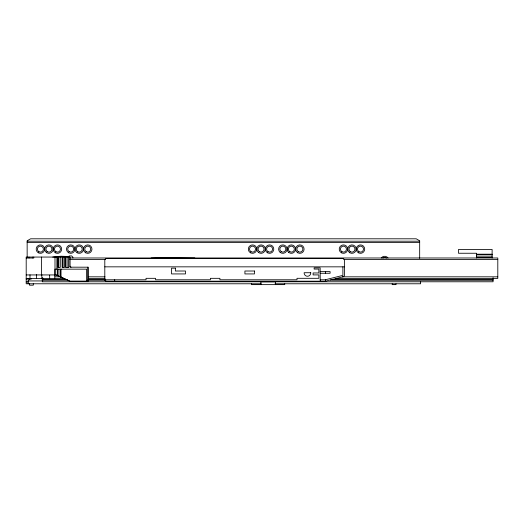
<?xml version="1.0" encoding="UTF-8"?>
<svg xmlns="http://www.w3.org/2000/svg" width="524" height="524" viewBox="0 0 524 524"><rect width="100%" height="100%" fill="white"/><g stroke="black" fill="none" stroke-linecap="round" stroke-linejoin="round"><path stroke-width="0.79" d="M261.286 283.779L26.2 283.779L26.2 257.061L70.092 257.061L70.085 266.244A0.924 0.891 90 0 0 70.157 266.618A0.956 0.924 89.3 0 0 70.511 267.037A0.996 0.956 88.4 0 0 70.851 267.175L88.327 267.194L88.327 281.093L69.522 281.093A129.945 7.781 24.1 0 0 61.02 277.163L57.561 275.696L57.561 269.159M29.704 279.043L28.093 280.654L28.093 283.779M52.714 257.061L60.791 256.223L69.181 256.505L69.181 255.941L71.657 255.941L72.856 257.14L72.888 257.985M151.108 257.985L160.58 257.598L194.856 257.985M27.15 241.204L419.672 241.204M27.15 242.396L419.672 242.396M476.493 254.199L492.121 254.199M476.493 254.5L492.121 254.5M476.493 256.131L492.121 256.131M476.493 257.513L492.121 257.513M69.685 257.985L497.8 257.985L497.8 278.441L335.792 278.441M26.2 258.011L33.778 258.011L33.778 257.061M69.633 259.596L105.638 259.596M343.882 259.596L497.8 259.596M104.8 266.84L344.386 266.84M320.157 271.622L330.1 271.622L330.1 273.266L320.157 273.266M26.2 274.936L56.409 274.936A132.245 7.919 24.1 0 1 59.205 276.214M55.138 276.829L60.869 276.829M88.687 276.829L105.049 276.829M342.336 276.829L497.8 276.829M26.2 278.427L64.138 278.441M88.687 278.441L105.049 278.441M26.2 279.043L31.113 279.043M42.3 279.783L66.024 279.783M88.111 279.783L146.039 279.777L146.039 278.323L155.556 278.323L155.556 279.777L210.386 279.777L210.386 278.323L219.903 278.323L219.903 279.777L297.003 279.777L297.003 278.31L318.867 278.31L318.867 274.904L313.097 274.904L313.097 272.965L318.867 272.965L318.867 269.067L314.131 269.067L314.131 267.862L320.157 267.862L320.243 281.185M320.157 279.777L325.273 279.777L342.886 275.375L342.886 266.84M331.902 279.783L493.064 279.783M42.3 280.071L67.662 280.071M88.111 280.071L105.291 280.071M330.264 280.071L493.064 280.071M28.093 280.943L42.811 280.943M261.548 281.774L42.3 281.774L42.3 277.628M275.454 281.774L493.064 281.774L493.064 277.628M26.2 281.886L28.656 281.886M275.028 283.779L420.621 283.779L420.621 281.578M55.878 274.936L57.561 275.696M104.826 279.777L104.879 279.999A1.69 1.631 -90 0 0 105.232 280.615A1.775 1.716 -90 0 0 106.051 281.126M492.121 257.985L492.121 249.463L458.5 249.463L458.5 253.249L476.493 253.249L476.493 257.985M419.672 258.378L419.672 240.798L416.207 238.8L30.615 238.8L27.15 240.798L27.15 257.723M396 283.779L396 284.63L392.214 284.63L392.214 283.779M344.386 275.12L344.386 260.258A1.703 1.703 0 0 0 342.683 258.555L106.503 258.555A1.703 1.703 0 0 0 104.8 260.258L104.8 279.482A1.703 1.703 0 0 0 106.503 281.185L325.45 281.185L343.096 276.777A1.703 1.703 0 0 0 344.327 275.565M325.542 271.622L325.542 273.266M325.542 279.711L325.542 281.165M284.728 283.779L284.728 284.63L251.586 284.63L251.586 283.779M275.493 284.63L275.493 281.984L260.814 281.984L260.814 284.63M114.697 279.777L114.697 281.185M87.698 267.194L87.698 281.093M86.63 281.093L86.63 269.159L54.968 269.159L54.968 274.936M68.919 257.061L68.919 267.391L65.742 267.391L65.742 257.061M67.91 257.061L67.91 267.391M65.88 257.061L65.88 267.391M64.59 257.061L64.59 267.391L62.166 267.391L62.166 257.061M63.083 257.061L63.083 267.391M62.376 257.061L62.376 267.391M61.02 269.159L61.02 277.163M60.594 269.159L60.594 276.973M60.267 257.061L60.267 267.391L57.837 267.391L57.837 257.061M58.904 269.159L58.904 276.259M58.754 257.061L58.754 267.391M58.046 257.061L58.046 267.391M57.286 269.159L57.286 275.578M56.88 257.061L56.88 269.159M54.994 257.061L54.994 274.936M54.778 275.224L54.778 278.427M49.669 275.192L49.669 278.427M42.87 277.969L42.87 278.441M41.828 274.471L41.828 278.427M41.534 257.061L41.534 274.936M36.411 274.471L36.411 278.427M33.3 283.779L33.3 285.2L29.514 285.2L29.514 283.779M32.829 257.061L32.829 258.011M30.936 278.427L30.936 279.043M29.986 274.838L29.986 278.427M29.043 257.061L29.043 258.011M71.035 267.194A0.95 0.943 -90 0 1 70.078 266.244M69.784 281.093A132.002 7.906 24.1 0 0 64.753 278.761A132.245 7.919 24.1 0 0 59.762 276.469M382.88 258.07A2.98 2.98 0 0 1 386.391 258.07M381.223 258.011A4.212 4.212 0 0 1 388.042 258.011M175.389 268.17L171.525 268.17L171.525 273.928L185.509 273.928L185.509 271.013L175.389 271.013L175.389 268.17M254.461 271.013L244.918 271.013L244.918 273.928L254.461 273.928L254.461 271.013M310.765 272.722L304.149 272.722A3.314 3.314 0 0 0 307.457 276.259A3.314 3.314 0 0 0 310.765 272.722M298.385 251.703A2.98 2.98 0 0 0 302.865 249.123A2.98 2.98 0 0 0 298.385 246.535A2.98 2.98 0 0 0 298.385 251.703M297.77 252.771A4.212 4.212 0 0 0 304.097 249.123A4.212 4.212 0 0 0 297.77 245.474A4.212 4.212 0 0 0 297.77 252.771M55.957 251.703A2.98 2.98 0 0 0 60.437 249.123A2.98 2.98 0 0 0 55.957 246.535A2.98 2.98 0 0 0 55.957 251.703M47.049 251.441A2.98 2.98 0 0 0 51.876 249.588A2.98 2.98 0 0 0 47.861 246.339A2.98 2.98 0 0 0 47.049 251.441M55.341 252.771A4.212 4.212 0 0 0 61.662 249.123A4.212 4.212 0 0 0 55.341 245.474A4.212 4.212 0 0 0 55.341 252.771M38.914 251.703A2.98 2.98 0 0 0 43.387 249.123A2.98 2.98 0 0 0 38.914 246.535A2.98 2.98 0 0 0 38.914 251.703M38.298 252.771A4.212 4.212 0 0 0 44.619 249.123A4.212 4.212 0 0 0 38.298 245.474A4.212 4.212 0 0 0 38.298 252.771M46.819 252.771A4.212 4.212 0 0 0 53.14 249.123A4.212 4.212 0 0 0 46.819 245.474A4.212 4.212 0 0 0 46.819 252.771M86.263 251.703A2.98 2.98 0 0 0 90.737 249.123A2.98 2.98 0 0 0 86.263 246.535A2.98 2.98 0 0 0 86.263 251.703M77.742 251.703A2.98 2.98 0 0 0 82.216 249.123A2.98 2.98 0 0 0 77.742 246.535A2.98 2.98 0 0 0 77.742 251.703M69.214 251.703A2.98 2.98 0 0 0 73.694 249.123A2.98 2.98 0 0 0 69.214 246.535A2.98 2.98 0 0 0 69.214 251.703M77.126 252.771A4.212 4.212 0 0 0 83.447 249.123A4.212 4.212 0 0 0 77.126 245.474A4.212 4.212 0 0 0 77.126 252.771M85.648 252.771A4.212 4.212 0 0 0 91.969 249.123A4.212 4.212 0 0 0 85.648 245.474A4.212 4.212 0 0 0 85.648 252.771M68.598 252.771A4.212 4.212 0 0 0 74.925 249.123A4.212 4.212 0 0 0 68.598 245.474A4.212 4.212 0 0 0 68.598 252.771M268.085 251.703A2.98 2.98 0 0 0 272.559 249.123A2.98 2.98 0 0 0 268.085 246.535A2.98 2.98 0 0 0 268.085 251.703M267.469 252.771A4.212 4.212 0 0 0 273.79 249.123A4.212 4.212 0 0 0 267.469 245.474A4.212 4.212 0 0 0 267.469 252.771M259.563 251.703A2.98 2.98 0 0 0 264.037 249.123A2.98 2.98 0 0 0 259.563 246.535A2.98 2.98 0 0 0 259.563 251.703M258.404 252.398A4.212 4.212 0 0 0 265.216 249.778A4.212 4.212 0 0 0 259.544 245.186A4.212 4.212 0 0 0 258.404 252.398M251.042 251.703A2.98 2.98 0 0 0 255.516 249.123A2.98 2.98 0 0 0 251.042 246.535A2.98 2.98 0 0 0 251.042 251.703M250.426 252.771A4.212 4.212 0 0 0 256.747 249.123A4.212 4.212 0 0 0 250.426 245.474A4.212 4.212 0 0 0 250.426 252.771M289.864 251.703A2.98 2.98 0 0 0 294.337 249.123A2.98 2.98 0 0 0 289.864 246.535A2.98 2.98 0 0 0 289.864 251.703M281.342 251.703A2.98 2.98 0 0 0 285.816 249.123A2.98 2.98 0 0 0 281.342 246.535A2.98 2.98 0 0 0 281.342 251.703M288.704 252.398A4.212 4.212 0 0 0 295.516 249.778A4.212 4.212 0 0 0 289.844 245.186A4.212 4.212 0 0 0 288.704 252.398M280.183 252.398A4.212 4.212 0 0 0 286.995 249.778A4.212 4.212 0 0 0 281.322 245.186A4.212 4.212 0 0 0 280.183 252.398M358.992 251.703A2.98 2.98 0 0 0 363.473 249.123A2.98 2.98 0 0 0 358.992 246.535A2.98 2.98 0 0 0 358.992 251.703M350.084 251.441A2.98 2.98 0 0 0 354.912 249.588A2.98 2.98 0 0 0 350.897 246.339A2.98 2.98 0 0 0 350.084 251.441M358.377 252.771A4.212 4.212 0 0 0 364.704 249.123A4.212 4.212 0 0 0 358.377 245.474A4.212 4.212 0 0 0 358.377 252.771M341.949 251.703A2.98 2.98 0 0 0 346.423 249.123A2.98 2.98 0 0 0 341.949 246.535A2.98 2.98 0 0 0 341.949 251.703M349.855 252.771A4.212 4.212 0 0 0 356.176 249.123A4.212 4.212 0 0 0 349.855 245.474A4.212 4.212 0 0 0 349.855 252.771M341.334 252.771A4.212 4.212 0 0 0 347.654 249.123A4.212 4.212 0 0 0 341.334 245.474A4.212 4.212 0 0 0 341.334 252.771"/></g></svg>
